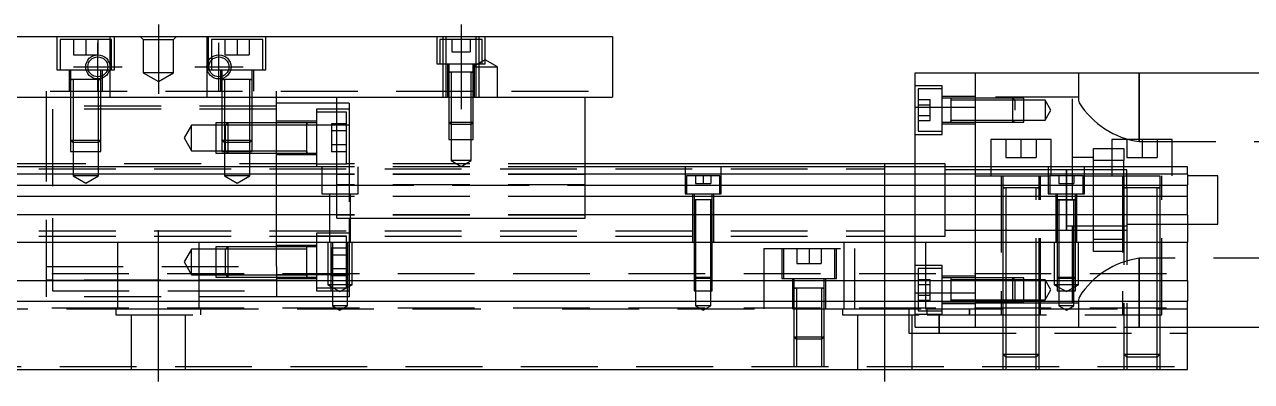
# Model space of a CAD drawing. Extents: x -10 to 547, y -266 to 77.
# Drawn here: x 147.9 to 350.6, y -219.6 to -160.6 of the extents above; entities that cross this region are included whole.
import ezdxf

# ---------------------------------------------------------------- set-up
doc = ezdxf.new("R2010")
doc.units = 0
doc.linetypes.add('CENTER', pattern=[50.8, 31.75, -6.35, 6.35, -6.35])
doc.linetypes.add('DASHED', pattern=[19.05, 12.7, -6.35])
doc.layers.get('0').update_dxf_attribs({"linetype": 'CONTINUOUS'})
doc.layers.add('CENTER', color=1, linetype='CENTER')

msp = doc.modelspace()

# ---------------------------------------------------------------- linework, layer by layer
at = {"color": 7, "linetype": 'CONTINUOUS'}
for p, q in [((95, -162.58), (245, -162.58)), ((245, -162.58), (245, -172.58)), ((295, -174.25029), (295, -168.58)), ((295, -168.58), (305, -168.58)), ((305, -168.58), (377, -168.58)), ((305, -184.08), (305, -168.58)), ((95, -172.58), (245, -172.58)), ((151.5, -183.58), (151.5, -172.58)), ((189.5, -184.08), (189.5, -172.58)), ((199.5, -173.58), (189.5, -173.58)), ((199.5, -192.58), (199.5, -172.58)), ((240.5, -192.58), (240.5, -172.58)), ((295, -184.08), (295, -174.25029)), ((295, -174.25029), (305, -174.25029)), ((317.5, -179.58), (307.5, -179.58)), ((307.5, -179.58), (307.5, -184.08)), ((317.5, -184.08), (317.5, -179.58)), ((337.5, -179.58), (327.5, -179.58)), ((327.5, -179.58), (327.5, -184.08)), ((337.5, -184.08), (337.5, -179.58)), ((151.5, -183.58), (140.5, -183.58)), ((199.5, -184.08), (140.5, -184.08)), ((290, -183.58), (240.5, -183.58)), ((340, -184.08), (240.5, -184.08)), ((290, -183.58), (289.995, -183.58)), ((290, -184.08), (290, -183.579994)), ((290.005, -183.58), (290, -183.58)), ((295, -183.58), (290, -183.58)), ((290, -189.379946), (290, -184.08)), ((340, -185.332272), (340, -184.08)), ((199.5, -185.332272), (140.5, -185.332272)), ((340, -185.332272), (240.5, -185.332272)), ((320, -189.58), (320, -184.579994)), ((320, -194.580006), (320, -184.579994)), ((320, -185.33), (320, -185.58)), ((321, -185.33), (320, -185.33)), ((324.5, -185.33), (321, -185.33)), ((327.5, -185.33), (324.5, -185.33)), ((329.5, -185.33), (327.5, -185.33)), ((330, -185.33), (329.5, -185.33)), ((340, -185.332272), (340, -187.10668)), ((140.5, -187.10668), (199.5, -187.10668)), ((240.5, -187.10668), (340, -187.10668)), ((320, -186.88), (320, -188.58)), ((340, -189.003076), (340, -187.10668)), ((199.5, -189.003076), (140.5, -189.003076)), ((340, -189.003076), (240.5, -189.003076)), ((290, -195.580006), (290, -189.379946)), ((340, -192.057372), (340, -189.003076)), ((199.5, -192.057372), (140.5, -192.057372)), ((340, -192.057372), (240.5, -192.057372)), ((340, -192.057372), (340, -196.58)), ((199.5, -192.58), (240.5, -192.58)), ((321.5, -193.83), (324.5, -193.83)), ((324.5, -193.83), (329.5, -193.83)), ((0, -196.58), (340, -196.58)), ((340, -202.88), (340, -196.58)), ((0, -202.88), (340, -202.88)), ((340, -202.88), (340, -206.28)), ((0, -206.28), (340, -206.28)), ((340, -217.58), (340, -206.28)), ((340, -210.58), (377, -210.58)), ((0, -217.58), (340, -217.58))]:
    msp.add_line(p, q, dxfattribs=at)
at = {"color": 3, "linetype": 'DASHED'}
for p, q in [((153.25, -162.58), (153.25, -168.08)), ((162.25, -163.08), (153.75, -163.08)), ((153.75, -163.08), (153.75, -168.08)), ((156, -163.08), (156, -165.58)), ((158, -163.08), (158, -165.58)), ((160, -163.08), (160, -165.58)), ((162, -162.58), (162, -172.58)), ((162.25, -168.08), (162.25, -163.08)), ((162.75, -168.08), (162.75, -162.58)), ((167.5, -163.08), (167, -162.58)), ((167.5, -163.08), (167.5, -168.58)), ((167.5, -163.08), (172.5, -163.08)), ((172.5, -163.08), (173, -162.58)), ((172.5, -168.58), (172.5, -163.08)), ((178, -162.58), (178, -172.58)), ((178.25, -162.58), (178.25, -168.08)), ((187.25, -163.08), (178.75, -163.08)), ((178.75, -163.08), (178.75, -166.01875)), ((181, -163.08), (181, -165.58)), ((183, -163.08), (183, -165.58)), ((185, -163.08), (185, -165.58)), ((187.25, -168.08), (187.25, -163.08)), ((187.75, -168.08), (187.75, -162.58)), ((216, -162.58), (216, -167.08)), ((223.5, -163.08), (216.5, -163.08)), ((216.5, -163.08), (216.5, -167.08)), ((217.000006, -162.58), (217.000006, -163.08)), ((217.000006, -163.08), (217.000006, -167.08)), ((217.5, -162.58), (217.5, -172.58)), ((218.5, -163.08), (218.5, -165.08)), ((220, -163.08), (220, -165.08)), ((221.5, -163.08), (221.5, -165.08)), ((222.5, -172.58), (222.5, -162.58)), ((222.999994, -163.08), (222.999994, -162.58)), ((222.999994, -167.08), (222.999994, -163.08)), ((223.5, -167.08), (223.5, -163.08)), ((224, -167.08), (224, -162.58)), ((156, -165.58), (158, -165.58)), ((158, -165.58), (160, -165.58)), ((178.75, -166.01875), (178.75, -166.502968)), ((181, -165.58), (183, -165.58)), ((183, -165.58), (185, -165.58)), ((218.5, -165.08), (220, -165.08)), ((220, -165.08), (221.5, -165.08)), ((153.25, -168.08), (162.75, -168.08)), ((155.25, -168.08), (155.25, -171.58)), ((155.5, -168.08), (155.5, -169.68)), ((160.5, -169.152418), (160.5, -168.08)), ((160.75, -171.58), (160.75, -168.08)), ((178.25, -168.08), (187.75, -168.08)), ((178.75, -166.502968), (178.75, -168.08)), ((180.25, -168.08), (180.25, -171.58)), ((180.5, -168.08), (180.5, -169.152418)), ((185.5, -169.68), (185.5, -168.08)), ((185.75, -171.58), (185.75, -168.08)), ((216, -167.08), (224, -167.08)), ((217.000006, -167.08), (217.000006, -172.58)), ((217.75, -167.08), (217.75, -172.58)), ((218, -167.08), (218, -168.48)), ((224, -166.4253), (222, -167.58)), ((222, -168.48), (222, -167.08)), ((222, -167.58), (226, -167.58)), ((222.25, -172.58), (222.25, -167.08)), ((222.999994, -172.58), (222.999994, -167.08)), ((226, -167.58), (224, -166.4253)), ((226, -172.58), (226, -167.58)), ((160.500006, -169.68), (155.499994, -169.68)), ((160.500006, -169.68), (155.499994, -169.68)), ((160.500006, -169.68), (155.499994, -169.68)), ((155.5, -169.675), (155.5, -169.68)), ((155.5, -169.68), (155.757448, -169.68)), ((155.757468, -169.68), (155.5, -169.68)), ((155.5, -169.68), (155.5, -169.685)), ((155.5, -169.68), (155.5, -171.58)), ((160.013852, -169.68), (155.757468, -169.68)), ((155.9, -169.68), (155.9, -171.58)), ((160.242552, -169.68), (160.013852, -169.68)), ((160.1, -171.58), (160.1, -169.68)), ((160.5, -169.68), (160.242552, -169.68)), ((160.242602, -169.68), (160.5, -169.68)), ((160.5, -169.516492), (160.5, -169.152418)), ((160.5, -169.68), (160.5, -169.516492)), ((160.5, -169.68), (160.5, -169.675)), ((160.5, -169.685), (160.5, -169.68)), ((160.5, -171.58), (160.5, -169.68)), ((167.5, -168.58), (170, -170.023376)), ((172.5, -168.58), (167.5, -168.58)), ((170, -170.023376), (172.5, -168.58)), ((185.500006, -169.68), (180.499994, -169.68)), ((185.500006, -169.68), (180.499994, -169.68)), ((180.5, -169.152418), (180.5, -169.516492)), ((180.5, -169.516492), (180.5, -169.68)), ((180.5, -169.675), (180.5, -169.68)), ((180.5, -169.68), (180.757448, -169.68)), ((180.757468, -169.68), (180.5, -169.68)), ((180.5, -169.68), (180.5, -169.685)), ((180.5, -169.68), (180.5, -171.58)), ((185.242552, -169.68), (180.757468, -169.68)), ((180.9, -169.68), (180.9, -171.58)), ((185.1, -171.58), (185.1, -169.68)), ((185.5, -169.68), (185.242552, -169.68)), ((185.242602, -169.68), (185.5, -169.68)), ((185.5, -169.68), (185.5, -169.675)), ((185.5, -169.685), (185.5, -169.68)), ((185.5, -171.58), (185.5, -169.68)), ((222.000006, -168.48), (217.999994, -168.48)), ((222.000006, -168.48), (217.999994, -168.48)), ((222.000006, -168.48), (217.999994, -168.48)), ((218, -168.475), (218, -168.48)), ((218, -168.48), (218.216462, -168.48)), ((218.216708, -168.48), (218, -168.48)), ((218, -168.48), (218, -168.485)), ((218, -168.48), (218, -172.58)), ((221.783332, -168.48), (218.216708, -168.48)), ((218.35, -168.48), (218.35, -172.58)), ((221.65, -172.58), (221.65, -168.48)), ((222, -168.48), (221.783332, -168.48)), ((221.783538, -168.48), (222, -168.48)), ((222, -168.48), (222, -168.475)), ((222, -168.485), (222, -168.48)), ((222, -172.58), (222, -168.48)), ((322, -168.58), (322, -173.057288)), ((332, -179.93635), (332, -168.58)), ((332, -168.58), (332, -179.93635)), ((95, -171.58), (245, -171.58)), ((151.5, -172.58), (151.5, -171.58)), ((155.5, -171.58), (155.5, -172.58)), ((155.500006, -171.58), (155.500006, -172.58)), ((155.9, -171.58), (155.9, -172.58)), ((160.1, -172.58), (160.1, -171.58)), ((160.499994, -172.58), (160.499994, -171.58)), ((160.5, -172.58), (160.5, -171.58)), ((180.5, -171.58), (180.5, -172.58)), ((180.500006, -171.58), (180.500006, -172.58)), ((180.9, -171.58), (180.9, -172.58)), ((185.1, -172.58), (185.1, -171.58)), ((185.499994, -172.58), (185.499994, -171.58)), ((185.5, -172.58), (185.5, -171.58)), ((189.5, -172.58), (189.5, -171.58)), ((299.5, -170.730758), (295, -170.730758)), ((295.5, -171.230758), (295.5, -174.730758)), ((299.5, -171.230758), (295.5, -171.230758)), ((299.5, -178.730758), (299.5, -170.730758)), ((189.5, -174.08), (151.5, -174.08)), ((155.5, -172.58), (155.5, -179.68)), ((155.500006, -172.58), (155.500002, -179.68)), ((155.9, -172.58), (155.9, -180.08)), ((160.1, -180.08), (160.1, -172.58)), ((160.499998, -179.68), (160.499994, -172.58)), ((160.5, -179.68), (160.5, -172.58)), ((180.5, -172.58), (180.5, -179.68)), ((180.500006, -172.58), (180.500002, -179.68)), ((180.9, -172.58), (180.9, -180.08)), ((185.1, -180.08), (185.1, -172.58)), ((185.499998, -179.68), (185.499994, -172.58)), ((185.5, -179.68), (185.5, -172.58)), ((201.5, -173.58), (199.5, -173.58)), ((201.5, -173.58), (201.5, -177.210684)), ((218, -172.58), (218, -176.73)), ((218.000006, -172.58), (218.000002, -176.73)), ((218.35, -172.58), (218.35, -177.08)), ((221.65, -177.08), (221.65, -172.58)), ((221.999998, -176.73), (221.999994, -172.58)), ((222, -176.73), (222, -172.58)), ((295.5, -172.998706), (297.5, -172.998706)), ((295.5, -173.864732), (297.5, -173.864732)), ((297.5, -173.864732), (297.5, -172.998706)), ((297.5, -175.596782), (297.5, -173.864732)), ((305, -172.480758), (299.5, -172.480758)), ((300.9, -172.730758), (299.5, -172.730758)), ((300.9, -172.730758), (300.895, -172.730758)), ((300.9, -172.730752), (300.9, -176.730762)), ((300.9, -172.730752), (300.9, -173.080758)), ((300.9, -172.730758), (300.9, -172.947426)), ((305, -172.730758), (300.9, -172.730758)), ((300.905, -172.730758), (300.9, -172.730758)), ((300.9, -172.947426), (300.9, -174.730758)), ((300.9, -173.080758), (300.9, -174.597714)), ((305, -173.080758), (300.9, -173.080758)), ((321, -172.58), (305, -172.58)), ((311.15, -172.730758), (305, -172.730758)), ((311.15, -172.73076), (305, -172.730762)), ((311.5, -173.080758), (305, -173.080758)), ((311.15, -174.730758), (311.15, -172.730758)), ((311.5, -173.080758), (311.15, -172.730758)), ((313, -172.730762), (311.15, -172.73076)), ((311.5, -173.080758), (311.5, -174.730758)), ((313, -173.080758), (311.5, -173.080758)), ((313, -176.730752), (313, -172.730762)), ((316.5, -173.080758), (313, -173.080758)), ((316.5, -173.080758), (316.5, -174.730758)), ((317.452628, -174.730758), (316.5, -173.080758)), ((321, -185.58), (321, -172.58)), ((322, -172.58), (321, -172.58)), ((322, -173.057288), (322.033206, -173.27572)), ((322.033206, -173.27572), (322.130496, -173.532408)), ((152.5, -174.58), (152.5, -192.58)), ((189.5, -174.58), (152.5, -174.58)), ((196.1, -174.58), (196.1, -184.08)), ((201.5, -174.58), (196.1, -174.58)), ((201.1, -175.08), (196.1, -175.08)), ((201.1, -183.58), (201.1, -175.08)), ((295.5, -174.730758), (295.5, -178.230758)), ((295.5, -175.596782), (297.5, -175.596782)), ((297.5, -176.462808), (297.5, -175.596782)), ((300.9, -174.597714), (300.9, -174.863802)), ((300.9, -174.730758), (300.9, -176.730762)), ((300.9, -174.730758), (300.9, -176.51405)), ((300.9, -174.863802), (300.9, -176.380758)), ((311.15, -176.730758), (311.15, -174.730758)), ((316.5, -174.730758), (316.5, -176.380758)), ((316.5, -176.380758), (317.452628, -174.730758)), ((175.5, -177.23), (174.287564, -179.33)), ((175.5, -181.43), (175.5, -177.23)), ((179.5, -177.23), (175.5, -177.23)), ((179.5, -176.830006), (179.5, -181.829994)), ((181.5, -176.830006), (179.5, -176.830006)), ((181.1, -177.23), (179.5, -177.23)), ((181.5, -176.83), (181.1, -177.23)), ((181.1, -181.43), (181.1, -177.23)), ((189.5, -177.23), (181.1, -177.23)), ((189.5, -177.23), (181.1, -177.23)), ((181.5, -176.83), (181.5, -181.83)), ((189.5, -176.83), (181.5, -176.83)), ((189.5, -176.830006), (181.5, -176.830006)), ((196.1, -176.58), (189.5, -176.58)), ((194.505, -176.83), (189.5, -176.83)), ((201.5, -177.210684), (189.5, -177.210684)), ((194.5, -177.23), (189.5, -177.23)), ((196.1, -176.83), (194.495, -176.83)), ((194.5, -179.179968), (194.5, -176.829994)), ((194.5, -176.83), (194.5, -177.087448)), ((194.5, -177.087468), (194.5, -176.83)), ((194.5, -179.179954), (194.5, -177.087468)), ((198.6, -177.020598), (198.6, -178.1753)), ((201.1, -177.020598), (198.6, -177.020598)), ((201.1, -178.1753), (198.6, -178.1753)), ((198.6, -178.1753), (198.6, -180.4847)), ((201.5, -177.210684), (201.5, -192.58)), ((218, -176.73), (222, -176.73)), ((218, -176.73), (218.35, -177.08)), ((218.000002, -176.73), (218.000006, -179.58)), ((221.65, -177.08), (218.35, -177.08)), ((218.35, -177.08), (218.35, -179.58)), ((221.65, -177.08), (222, -176.73)), ((221.65, -179.58), (221.65, -177.08)), ((221.999994, -179.58), (221.999998, -176.73)), ((295.5, -176.462808), (297.5, -176.462808)), ((295.5, -178.230758), (299.5, -178.230758)), ((299.5, -176.730758), (300.905, -176.730758)), ((299.5, -176.980758), (305, -176.980758)), ((300.895, -176.730758), (305, -176.730758)), ((300.9, -176.380758), (300.9, -176.730762)), ((300.9, -176.380758), (305, -176.380758)), ((300.9, -176.51405), (300.9, -176.730758)), ((300.9, -176.51405), (300.9, -176.730758)), ((300.9, -176.730758), (300.9, -176.51409)), ((305, -176.380758), (311.5, -176.380758)), ((305, -176.730752), (311.15, -176.730756)), ((305, -176.730758), (311.15, -176.730758)), ((311.15, -176.730758), (311.5, -176.380758)), ((311.15, -176.730756), (313, -176.730752)), ((311.5, -176.380758), (313, -176.380758)), ((313, -176.380758), (316.5, -176.380758)), ((155.5, -179.68), (160.5, -179.68)), ((155.5, -179.68), (155.9, -180.08)), ((155.500002, -179.68), (155.500006, -181.58)), ((160.1, -180.08), (155.9, -180.08)), ((155.9, -180.08), (155.9, -181.58)), ((160.1, -180.08), (160.5, -179.68)), ((160.1, -181.58), (160.1, -180.08)), ((160.499994, -181.58), (160.499998, -179.68)), ((174.287564, -179.33), (175.5, -181.43)), ((180.5, -179.68), (185.5, -179.68)), ((180.5, -179.68), (180.9, -180.08)), ((180.500002, -179.68), (180.500006, -181.58)), ((185.1, -180.08), (180.9, -180.08)), ((180.9, -180.08), (180.9, -181.58)), ((185.1, -180.08), (185.5, -179.68)), ((185.1, -181.58), (185.1, -180.08)), ((185.499994, -181.58), (185.499998, -179.68)), ((194.5, -179.53002), (194.5, -179.179954)), ((194.5, -179.480032), (194.5, -179.179968)), ((194.5, -181.829148), (194.5, -179.480032)), ((194.5, -181.572552), (194.5, -179.53002)), ((218.000006, -179.58), (221.999994, -179.58)), ((218.35, -179.58), (218.35, -183.08)), ((221.65, -183.08), (221.65, -179.58)), ((295, -178.730758), (299.5, -178.730758)), ((310, -179.58), (310, -182.58)), ((312.5, -179.58), (312.5, -182.58)), ((315, -179.58), (315, -182.58)), ((330, -179.58), (330, -182.58)), ((332, -179.93635), (357, -179.93635)), ((332.5, -179.58), (332.5, -182.58)), ((335, -179.58), (335, -182.58)), ((155.500006, -181.58), (160.499994, -181.58)), ((155.9, -181.58), (155.9, -185.58)), ((160.1, -185.58), (160.1, -181.58)), ((175.5, -181.43), (179.5, -181.43)), ((179.5, -181.43), (181.1, -181.43)), ((179.5, -181.829994), (181.5, -181.829994)), ((180.500006, -181.58), (185.499994, -181.58)), ((180.9, -181.58), (180.9, -185.58)), ((181.1, -181.43), (189.5, -181.43)), ((181.1, -181.43), (181.5, -181.83)), ((181.1, -181.43), (189.5, -181.43)), ((181.5, -181.829994), (189.5, -181.829994)), ((181.5, -181.83), (189.5, -181.83)), ((185.1, -185.58), (185.1, -181.58)), ((189.5, -181.43), (194.5, -181.43)), ((189.5, -181.83), (194.505, -181.83)), ((189.5, -182.08), (196.1, -182.08)), ((194.495, -181.83), (196.1, -181.83)), ((194.5, -181.83), (194.5, -181.572552)), ((194.5, -181.572602), (194.5, -181.83)), ((194.5, -181.830006), (194.5, -181.829148)), ((201.1, -180.4847), (198.6, -180.4847)), ((198.6, -180.4847), (198.6, -181.639402)), ((201.1, -181.639402), (198.6, -181.639402)), ((324.5, -181.08), (329.5, -181.08)), ((324.5, -183.08), (324.5, -181.08)), ((329.5, -181.08), (329.5, -183.08)), ((151.5, -205.58), (151.5, -183.58)), ((196.1, -183.58), (151.5, -183.58)), ((189.5, -196.58), (189.5, -184.08)), ((196.1, -183.58), (201.1, -183.58)), ((197, -184.08), (197, -188.58)), ((240.5, -184.08), (199.5, -184.08)), ((201.5, -183.58), (201.1, -183.58)), ((240.5, -183.58), (201.5, -183.58)), ((203, -188.58), (203, -184.08)), ((221.65, -183.08), (218.35, -183.08)), ((218.35, -183.08), (220, -184.032628)), ((220, -184.032628), (221.65, -183.08)), ((257, -184.08), (257, -188.58)), ((263, -188.58), (263, -184.08)), ((290, -184.078756), (290, -183.58)), ((290, -189.379962), (290, -184.078756)), ((300, -183.58), (295, -183.58)), ((295, -196.58), (295, -184.08)), ((300, -184.08), (300, -183.58)), ((300, -189.58), (300, -184.08)), ((305, -185.58), (305, -184.08)), ((307.5, -184.08), (307.5, -185.58)), ((310, -182.58), (312.5, -182.58)), ((312.5, -182.58), (315, -182.58)), ((317, -184.08), (317, -188.58)), ((317.5, -185.58), (317.5, -184.08)), ((324.5, -182.58), (321, -182.58)), ((323, -188.58), (323, -184.08)), ((329.5, -183.08), (324.5, -183.08)), ((324.5, -185.58), (324.5, -183.08)), ((327.5, -184.08), (327.5, -185.58)), ((329.5, -185.58), (329.5, -183.08)), ((330, -182.58), (332.5, -182.58)), ((332.5, -182.58), (335, -182.58)), ((337.5, -185.58), (337.5, -184.08)), ((55, -184.455), (290, -184.455)), ((160.1, -185.58), (155.9, -185.58)), ((155.9, -185.58), (158, -186.792436)), ((158, -186.792436), (160.1, -185.58)), ((185.1, -185.58), (180.9, -185.58)), ((180.9, -185.58), (183, -186.792436)), ((183, -186.792436), (185.1, -185.58)), ((240.5, -185.332272), (199.5, -185.332272)), ((240.5, -185.377056), (199.5, -185.377056)), ((262.75, -185.58), (257.25, -185.58)), ((257.25, -185.58), (257.25, -188.58)), ((258.75, -185.58), (258.75, -186.88)), ((260, -185.58), (260, -186.88)), ((261.25, -185.58), (261.25, -186.88)), ((262.75, -188.58), (262.75, -185.58)), ((305, -184.58), (300, -184.58)), ((307.5, -184.58), (305, -184.58)), ((305, -185.58), (317.25, -185.58)), ((305, -196.58), (305, -185.58)), ((317.5, -184.58), (307.5, -184.58)), ((309.25, -185.58), (309.25, -208.58)), ((309.5, -185.58), (309.5, -187.58)), ((315.5, -187.58), (315.5, -185.58)), ((315.75, -208.58), (315.75, -185.58)), ((322.75, -185.58), (317.25, -185.58)), ((317.25, -185.58), (317.25, -188.58)), ((320.005, -184.58), (317.5, -184.58)), ((318.75, -185.58), (318.75, -186.88)), ((321, -184.58), (319.995, -184.58)), ((320, -184.58), (320, -185.144922)), ((320, -185.14491), (320, -184.58)), ((320, -185.144922), (320, -185.4797)), ((320, -185.58), (320, -186.88)), ((324.5, -184.58), (321, -184.58)), ((321, -188.58), (321, -185.58)), ((321.25, -185.58), (321.25, -186.88)), ((322.75, -185.58), (340, -185.58)), ((322.75, -188.58), (322.75, -185.58)), ((327.5, -184.58), (324.5, -184.58)), ((324.5, -196.08), (324.5, -185.58)), ((329.5, -184.58), (327.5, -184.58)), ((329.25, -185.58), (329.25, -208.58)), ((330, -184.58), (329.5, -184.58)), ((329.5, -185.58), (329.5, -187.58)), ((330, -185.58), (330, -184.58)), ((330, -187.58), (330, -185.58)), ((335.5, -187.58), (335.5, -185.58)), ((335.75, -208.58), (335.75, -185.58)), ((345, -185.58), (340, -185.58)), ((345, -193.58), (345, -185.58)), ((240.5, -187.08), (199.5, -187.08)), ((199.5, -187.10668), (240.5, -187.10668)), ((258.75, -186.88), (260, -186.88)), ((260, -186.88), (261.25, -186.88)), ((315.500006, -187.58), (309.499994, -187.58)), ((315.500006, -187.58), (309.499994, -187.58)), ((309.5, -187.575), (309.5, -187.58)), ((309.5, -187.58), (309.84965, -187.58)), ((309.849602, -187.58), (309.5, -187.58)), ((309.5, -187.58), (309.5, -196.58)), ((309.5, -187.58), (309.5, -187.585)), ((315.15035, -187.58), (309.849602, -187.58)), ((310, -187.58), (310, -196.58)), ((315, -208.58), (315, -187.58)), ((315.150204, -187.58), (315.5, -187.58)), ((315.5, -187.58), (315.15035, -187.58)), ((315.5, -187.58), (315.5, -187.575)), ((315.5, -208.58), (315.5, -187.58)), ((315.5, -187.585), (315.5, -187.58)), ((318.75, -186.88), (320, -186.88)), ((320, -186.88), (321.25, -186.88)), ((320, -186.97963), (320, -188.579882)), ((335.500006, -187.58), (329.499994, -187.58)), ((335.500006, -187.58), (329.499994, -187.58)), ((329.5, -187.575), (329.5, -187.58)), ((329.5, -187.58), (329.84965, -187.58)), ((329.849602, -187.58), (329.5, -187.58)), ((329.5, -187.58), (329.5, -187.585)), ((329.5, -187.58), (329.5, -208.58)), ((335.15035, -187.58), (329.849602, -187.58)), ((330, -187.58), (330, -208.58)), ((335, -196.58), (335, -187.58)), ((335.150204, -187.58), (335.5, -187.58)), ((335.5, -187.58), (335.15035, -187.58)), ((335.5, -187.58), (335.5, -187.575)), ((335.5, -187.585), (335.5, -187.58)), ((335.5, -196.58), (335.5, -187.58)), ((197, -188.58), (203, -188.58)), ((198.25, -188.58), (198.25, -196.58)), ((240.5, -189.003076), (199.5, -189.003076)), ((201.75, -196.58), (201.75, -188.58)), ((257, -188.58), (263, -188.58)), ((258.25, -188.58), (258.25, -196.58)), ((259.998804, -189.58), (258.499994, -189.58)), ((258.5, -188.58), (258.5, -189.58)), ((258.5, -189.575), (258.5, -189.58)), ((258.624678, -189.58), (258.5, -189.58)), ((258.5, -189.58), (258.5, -189.585)), ((258.5, -189.58), (258.5, -196.58)), ((259.998804, -189.58), (258.624678, -189.58)), ((258.75, -189.58), (258.75, -196.58)), ((261.500006, -189.58), (259.998804, -189.58)), ((261.37533, -189.58), (259.998804, -189.58)), ((261.25, -196.58), (261.25, -189.58)), ((261.5, -189.58), (261.37533, -189.58)), ((261.5, -189.58), (261.5, -188.58)), ((261.5, -189.58), (261.5, -189.575)), ((261.5, -189.585), (261.5, -189.58)), ((261.5, -196.58), (261.5, -189.58)), ((261.75, -196.58), (261.75, -188.58)), ((290, -189.780026), (290, -189.379962)), ((290, -195.579164), (290, -189.780026)), ((300, -195.58), (300, -189.58)), ((317, -188.58), (323, -188.58)), ((318.25, -188.58), (318.25, -196.58)), ((321.500006, -189.58), (318.499994, -189.58)), ((320, -189.58), (318.499994, -189.58)), ((318.5, -188.58), (318.5, -189.58)), ((318.5, -189.575), (318.5, -189.58)), ((318.5, -189.58), (318.62467, -189.58)), ((318.624678, -189.58), (318.5, -189.58)), ((318.5, -189.58), (318.5, -189.585)), ((318.5, -189.58), (318.5, -196.58)), ((318.62467, -189.58), (321.375392, -189.58)), ((319.998804, -189.58), (318.624678, -189.58)), ((318.75, -189.58), (318.75, -196.58)), ((321.37533, -189.58), (319.998804, -189.58)), ((320, -188.579882), (320, -189.379974)), ((320, -188.58), (320, -189.58)), ((320, -189.379974), (320, -189.58)), ((321.500006, -189.58), (320, -189.58)), ((320, -189.58), (320, -193.83)), ((320, -189.58), (320, -194.015962)), ((321, -189.58), (321, -188.58)), ((321, -206.58), (321, -189.58)), ((321.25, -196.58), (321.25, -189.58)), ((321.5, -189.58), (321.37533, -189.58)), ((321.375392, -189.58), (321.5, -189.58)), ((321.5, -189.58), (321.5, -188.58)), ((321.5, -189.58), (321.5, -189.575)), ((321.5, -189.585), (321.5, -189.58)), ((321.5, -196.58), (321.5, -189.58)), ((321.75, -196.58), (321.75, -188.58)), ((240.5, -192.057372), (199.5, -192.057372)), ((240.5, -192.08), (199.5, -192.08)), ((152.5, -192.58), (152.5, -196.58)), ((201.5, -192.58), (201.5, -205.08)), ((320, -194.580006), (320, -193.83)), ((320, -193.83), (321, -193.83)), ((320, -194.58), (320, -194.015962)), ((320, -194.015962), (320, -194.58)), ((321, -193.83), (321.25, -193.83)), ((321.25, -193.83), (321.5, -193.83)), ((329.5, -193.83), (330, -193.83)), ((330, -193.58), (335, -193.58)), ((335, -193.58), (335.5, -193.58)), ((335.5, -193.58), (340, -193.58)), ((340, -193.58), (345, -193.58)), ((55, -194.705), (290, -194.705)), ((55, -195.58), (290, -195.58)), ((152.5, -196.58), (152.5, -202.88)), ((163.291796, -207.58), (163.291796, -196.58)), ((176.708204, -196.58), (176.708204, -207.58)), ((189.5, -200.58), (189.5, -196.58)), ((196.1, -195.08), (196.1, -204.58)), ((201.5, -195.08), (196.1, -195.08)), ((201.1, -195.58), (196.1, -195.58)), ((198, -196.58), (198, -203.58)), ((198.500006, -196.58), (198.500006, -202.88)), ((198.75, -196.58), (198.75, -204.58)), ((201.1, -196.58), (201.1, -195.58)), ((201.1, -202.88), (201.1, -196.58)), ((201.25, -204.58), (201.25, -196.58)), ((201.499994, -202.88), (201.499994, -196.58)), ((202, -203.58), (202, -196.58)), ((258.5, -196.58), (258.5, -202.33)), ((258.500006, -196.58), (258.500002, -202.33)), ((258.75, -196.58), (258.75, -202.58)), ((261.25, -202.58), (261.25, -196.58)), ((261.499998, -202.33), (261.499994, -196.58)), ((261.5, -202.33), (261.5, -196.58)), ((283.291796, -207.58), (283.291796, -196.58)), ((289.995, -195.58), (290, -195.58)), ((290, -195.58), (290, -195.579164)), ((290, -195.58), (290.005, -195.58)), ((290, -195.58), (295, -195.58)), ((295, -195.58), (300, -195.58)), ((295, -202.88), (295, -196.58)), ((296.708204, -196.58), (296.708204, -207.58)), ((300, -194.58), (305, -194.58)), ((305, -194.58), (309.5, -194.58)), ((305, -202.88), (305, -196.58)), ((309.5, -194.58), (310, -194.58)), ((309.5, -196.58), (309.5, -202.88)), ((310, -194.58), (315, -194.58)), ((310, -196.58), (310, -202.88)), ((315, -194.58), (315.5, -194.58)), ((315.5, -194.58), (318.5, -194.58)), ((318, -196.58), (318, -203.58)), ((318.5, -194.58), (318.75, -194.58)), ((318.5, -196.58), (318.5, -202.33)), ((318.500006, -196.58), (318.500006, -202.330006)), ((318.75, -194.58), (320, -194.58)), ((318.75, -196.58), (318.75, -202.58)), ((319.995, -194.58), (320, -194.58)), ((320, -194.58), (320.005, -194.58)), ((320, -194.58), (321, -194.58)), ((321, -194.58), (321.25, -194.58)), ((321.25, -194.58), (321.5, -194.58)), ((321.25, -202.58), (321.25, -196.58)), ((321.499994, -202.330006), (321.499994, -196.58)), ((321.5, -194.58), (324.5, -194.58)), ((321.5, -202.33), (321.5, -196.58)), ((322, -203.58), (322, -196.58)), ((324.5, -194.58), (329.5, -194.58)), ((324.5, -196.08), (329.5, -196.08)), ((324.5, -198.08), (324.5, -196.08)), ((329.5, -194.58), (330, -194.58)), ((335, -202.88), (335, -196.58)), ((335.5, -202.88), (335.5, -196.58)), ((175.5, -197.73), (174.287564, -199.83)), ((175.5, -201.93), (175.5, -197.73)), ((179.5, -197.73), (175.5, -197.73)), ((181.5, -197.330002), (179.5, -197.330006)), ((179.5, -197.330006), (179.5, -202.329994)), ((181.1, -197.73), (179.5, -197.73)), ((181.5, -197.33), (181.1, -197.73)), ((181.1, -201.93), (181.1, -197.73)), ((189.5, -197.73), (181.1, -197.73)), ((181.5, -197.33), (181.5, -202.33)), ((189.5, -197.33), (181.5, -197.33)), ((189.5, -197.330006), (181.5, -197.330002)), ((196.1, -197.08), (189.5, -197.08)), ((194.5, -197.33), (189.5, -197.33)), ((194.5, -197.73), (189.5, -197.73)), ((194.5, -197.33), (194.495, -197.33)), ((194.5, -199.679968), (194.5, -197.329994)), ((194.5, -199.83), (194.5, -197.329994)), ((194.5, -202.330006), (194.5, -197.329994)), ((194.5, -197.587468), (194.5, -197.33)), ((196.1, -197.33), (194.5, -197.33)), ((194.505, -197.33), (194.5, -197.33)), ((194.5, -199.629974), (194.5, -197.587468)), ((198.6, -197.520598), (198.6, -198.6753)), ((201.1, -197.520598), (198.6, -197.520598)), ((270, -197.58), (270, -202.88)), ((270, -197.58), (285, -197.58)), ((273, -197.58), (273, -202.58)), ((273.25, -197.58), (273.25, -202.58)), ((275.5, -197.58), (275.5, -200.08)), ((277.5, -197.58), (277.5, -200.08)), ((279.5, -197.58), (279.5, -200.08)), ((281.75, -202.58), (281.75, -197.58)), ((282, -202.58), (282, -197.58)), ((285, -197.58), (285, -202.88)), ((329.5, -198.08), (324.5, -198.08)), ((151.5, -200.58), (189.5, -200.58)), ((174.287564, -199.83), (175.5, -201.93)), ((189.5, -200.58), (189.5, -202.88)), ((194.5, -200.03002), (194.5, -199.629974)), ((194.5, -202.329148), (194.5, -199.679968)), ((194.5, -202.072552), (194.5, -200.03002)), ((201.1, -198.6753), (198.6, -198.6753)), ((198.6, -198.6753), (198.6, -200.9847)), ((275.5, -200.08), (277.5, -200.08)), ((277.5, -200.08), (279.5, -200.08)), ((299.5, -200.429242), (295, -200.429242)), ((299.5, -208.429242), (299.5, -200.429242)), ((357, -199.22365), (332, -199.22365)), ((332, -210.58), (332, -199.22365)), ((332, -199.22365), (332, -208.58)), ((0, -201.73), (340, -201.73)), ((175.5, -201.93), (179.5, -201.93)), ((179.5, -201.93), (181.1, -201.93)), ((179.5, -202.329994), (181.5, -202.329998)), ((181.1, -201.93), (189.5, -201.93)), ((181.1, -201.93), (181.5, -202.33)), ((181.5, -202.329998), (189.5, -202.329994)), ((181.5, -202.33), (189.5, -202.33)), ((189.5, -201.93), (194.5, -201.93)), ((198.500006, -201.949316), (189.5, -201.949316)), ((189.5, -202.33), (194.5, -202.33)), ((189.5, -202.58), (196.1, -202.58)), ((194.495, -202.33), (194.5, -202.33)), ((194.5, -202.33), (194.5, -202.072552)), ((194.5, -202.072602), (194.5, -202.33)), ((194.5, -202.330006), (194.5, -202.329148)), ((194.5, -202.33), (196.1, -202.33)), ((194.5, -202.33), (194.505, -202.33)), ((201.5, -201.949316), (198.500006, -201.949316)), ((201.1, -200.9847), (198.6, -200.9847)), ((198.6, -200.9847), (198.6, -202.139402)), ((201.1, -202.139402), (198.6, -202.139402)), ((258.5, -202.33), (261.5, -202.33)), ((258.5, -202.33), (258.75, -202.58)), ((258.500002, -202.33), (258.500006, -202.88)), ((261.25, -202.58), (258.75, -202.58)), ((258.75, -202.58), (258.75, -204.58)), ((261.25, -202.58), (261.5, -202.33)), ((261.25, -204.58), (261.25, -202.58)), ((261.499994, -202.88), (261.499998, -202.33)), ((273, -202.58), (282, -202.58)), ((274.75, -202.58), (274.75, -207.58)), ((275, -202.58), (275, -202.88)), ((280, -202.88), (280, -202.58)), ((280.25, -207.58), (280.25, -202.58)), ((295.5, -200.929242), (295.5, -202.88)), ((299.5, -200.929242), (295.5, -200.929242)), ((305, -202.179242), (299.5, -202.179242)), ((300.9, -202.429242), (299.5, -202.429242)), ((300.9, -202.429242), (300.895, -202.429242)), ((300.9, -202.429238), (300.9, -206.429248)), ((300.9, -202.429238), (300.9, -206.429248)), ((300.9, -202.429238), (300.9, -202.779242)), ((300.9, -202.429242), (300.9, -202.64591)), ((305, -202.429242), (300.9, -202.429242)), ((300.905, -202.429242), (300.9, -202.429242)), ((300.9, -202.64591), (300.9, -202.879676)), ((309.5, -202.429242), (305, -202.429242)), ((309.5, -202.429248), (305, -202.429248)), ((310, -202.429242), (309.5, -202.429242)), ((310, -202.429248), (309.5, -202.429248)), ((311.15, -202.429242), (310, -202.429242)), ((311.15, -202.429248), (310, -202.429248)), ((311.15, -204.429242), (311.15, -202.429242)), ((311.5, -202.779242), (311.15, -202.429242)), ((313, -202.429248), (311.15, -202.429248)), ((313, -206.429238), (313, -202.429248)), ((318.5, -202.33), (321.5, -202.33)), ((318.5, -202.33), (318.75, -202.58)), ((318.500006, -202.330006), (318.500006, -202.88)), ((321.25, -202.58), (318.75, -202.58)), ((318.75, -202.58), (318.75, -204.58)), ((321.25, -202.58), (321.5, -202.33)), ((321.25, -204.58), (321.25, -202.58)), ((321.499994, -202.88), (321.499994, -202.330006)), ((151.5, -202.855918), (189.5, -202.855918)), ((152.5, -202.855918), (151.5, -202.855918)), ((189.5, -202.855918), (152.5, -202.855918)), ((152.5, -202.88), (152.5, -204.58)), ((152.5, -204.58), (189.5, -204.58)), ((189.5, -202.88), (189.5, -205.58)), ((196.1, -204.08), (198.500006, -204.08)), ((196.1, -204.58), (198.500006, -204.58)), ((202, -203.58), (198, -203.58)), ((198, -203.58), (200, -204.7347)), ((198.500006, -202.88), (198.500006, -204.58)), ((198.500006, -204.08), (201.1, -204.08)), ((198.500006, -204.58), (201.499994, -204.58)), ((198.500006, -204.58), (201.499994, -204.58)), ((198.75, -204.58), (198.75, -207.08)), ((200, -204.7347), (202, -203.58)), ((201.1, -204.08), (201.1, -202.88)), ((201.25, -207.08), (201.25, -204.58)), ((201.499994, -204.58), (201.499994, -202.88)), ((201.5, -204.58), (201.5, -205.58)), ((258.500006, -202.88), (258.500006, -204.58)), ((258.500006, -204.58), (261.499994, -204.58)), ((258.75, -204.58), (258.75, -207.08)), ((261.25, -207.08), (261.25, -204.58)), ((261.499994, -204.58), (261.499994, -202.88)), ((270, -202.88), (270, -206.28)), ((280.000006, -204.18), (274.999994, -204.18)), ((280.000006, -204.18), (274.999994, -204.18)), ((280.000006, -204.18), (274.999994, -204.18)), ((275, -202.88), (275, -204.18)), ((275, -204.175), (275, -204.18)), ((275, -204.18), (275.257448, -204.18)), ((275.257468, -204.18), (275, -204.18)), ((275, -204.18), (275, -204.185)), ((275, -204.18), (275, -206.28)), ((279.742552, -204.18), (275.257468, -204.18)), ((275.4, -204.18), (275.4, -206.28)), ((279.6, -206.28), (279.6, -204.18)), ((280, -204.18), (279.742552, -204.18)), ((279.742602, -204.18), (280, -204.18)), ((280, -204.18), (280, -202.88)), ((280, -204.18), (280, -204.175)), ((280, -204.185), (280, -204.18)), ((280, -206.28), (280, -204.18)), ((285, -202.88), (285, -206.28)), ((295, -204.90971), (295, -202.88)), ((295.5, -202.697192), (297.5, -202.697192)), ((295.5, -202.88), (295.5, -204.429242)), ((295.5, -203.563218), (297.5, -203.563218)), ((295.5, -204.429242), (295.5, -206.28)), ((297.5, -203.563218), (297.5, -202.697192)), ((297.5, -205.295268), (297.5, -203.563218)), ((300.9, -202.779242), (300.9, -202.88)), ((305, -202.779242), (300.9, -202.779242)), ((300.9, -202.879676), (300.9, -204.429242)), ((300.9, -202.88), (300.9, -204.296198)), ((300.9, -204.296198), (300.9, -204.562286)), ((300.9, -204.429242), (300.9, -206.429248)), ((300.9, -204.429242), (300.9, -206.429248)), ((300.9, -204.429242), (300.9, -206.212534)), ((300.9, -204.562286), (300.9, -206.079242)), ((309.5, -202.779242), (305, -202.779242)), ((305, -206.28), (305, -202.88)), ((310, -202.779242), (309.5, -202.779242)), ((309.5, -202.88), (309.5, -206.28)), ((311.5, -202.779242), (310, -202.779242)), ((310, -202.88), (310, -206.28)), ((311.15, -206.429242), (311.15, -204.429242)), ((311.5, -202.779242), (311.5, -204.429242)), ((313, -202.779242), (311.5, -202.779242)), ((311.5, -204.429242), (311.5, -206.079242)), ((316.5, -202.779242), (313, -202.779242)), ((316.5, -202.779242), (316.5, -204.429242)), ((317.452628, -204.429242), (316.5, -202.779242)), ((316.5, -204.429242), (316.5, -206.079242)), ((316.5, -206.079242), (317.452628, -204.429242)), ((322, -203.58), (318, -203.58)), ((318, -203.58), (320, -204.7347)), ((318.500006, -202.88), (318.500006, -204.58)), ((318.500006, -204.58), (321.499994, -204.58)), ((318.75, -204.58), (318.75, -207.08)), ((320, -204.7347), (322, -203.58)), ((321.25, -207.08), (321.25, -204.58)), ((321.499994, -204.58), (321.499994, -202.88)), ((335, -206.28), (335, -202.88)), ((335.5, -206.28), (335.5, -202.88)), ((189.5, -205.58), (151.5, -205.58)), ((201.5, -205.58), (189.5, -205.58)), ((270, -206.28), (270, -207.58)), ((275, -206.28), (275, -207.58)), ((275.4, -206.28), (275.4, -207.58)), ((279.6, -207.58), (279.6, -206.28)), ((280, -207.58), (280, -206.28)), ((285, -206.28), (285, -207.58)), ((295, -204.90971), (305, -204.90971)), ((295, -206.28), (295, -204.90971)), ((295, -207.58), (295, -206.28)), ((295.5, -205.295268), (297.5, -205.295268)), ((295.5, -206.161294), (297.5, -206.161294)), ((295.5, -206.28), (295.5, -207.58)), ((297.5, -206.161294), (297.5, -205.295268)), ((299.5, -206.429242), (300.905, -206.429242)), ((299.5, -206.679242), (305, -206.679242)), ((300.895, -206.429242), (305, -206.429242)), ((300.9, -206.079242), (305, -206.079242)), ((300.9, -206.212534), (300.9, -206.280154)), ((300.9, -206.212534), (300.9, -206.280154)), ((300.9, -206.429242), (300.9, -206.212574)), ((300.9, -206.429242), (300.9, -206.212574)), ((300.9, -206.280154), (300.9, -206.429242)), ((300.9, -206.280154), (300.9, -206.429242)), ((305, -206.079242), (309.5, -206.079242)), ((305, -208.58), (305, -206.28)), ((305, -206.429238), (309.5, -206.429238)), ((305, -206.429242), (309.5, -206.429242)), ((305, -206.58), (309.5, -206.58)), ((309.5, -206.079242), (310, -206.079242)), ((309.5, -206.28), (309.5, -208.58)), ((309.5, -206.429238), (310, -206.429238)), ((309.5, -206.429242), (310, -206.429242)), ((309.5, -206.58), (310, -206.58)), ((310, -206.079242), (311.5, -206.079242)), ((310, -206.28), (310, -208.58)), ((310, -206.429238), (311.15, -206.429238)), ((310, -206.429242), (311.15, -206.429242)), ((310, -206.58), (321, -206.58)), ((311.15, -206.429242), (311.5, -206.079242)), ((311.15, -206.429238), (313, -206.429238)), ((311.5, -206.079242), (313, -206.079242)), ((313, -206.079242), (316.5, -206.079242)), ((321, -206.58), (322, -206.58)), ((322.038578, -205.865508), (322, -206.102712)), ((322, -206.102712), (322, -210.58)), ((322.151334, -205.584094), (322.038578, -205.865508)), ((335, -208.58), (335, -206.28)), ((335.5, -208.58), (335.5, -206.28)), ((0, -207.43), (340, -207.43)), ((116.708204, -207.58), (223.291796, -207.58)), ((163, -207.58), (163, -208.58)), ((163, -208.58), (177, -208.58)), ((163.291796, -207.58), (176.708204, -207.58)), ((165.5, -208.58), (165.5, -217.58)), ((174.5, -217.58), (174.5, -208.58)), ((177, -208.58), (177, -207.58)), ((201.25, -207.08), (198.75, -207.08)), ((198.75, -207.08), (200, -207.801688)), ((200, -207.801688), (201.25, -207.08)), ((236.708204, -207.58), (283.291796, -207.58)), ((261.25, -207.08), (258.75, -207.08)), ((258.75, -207.08), (260, -207.801688)), ((260, -207.801688), (261.25, -207.08)), ((275, -207.58), (275, -212.18)), ((275.000006, -207.58), (275.000002, -212.18)), ((275.4, -207.58), (275.4, -212.58)), ((279.6, -212.58), (279.6, -207.58)), ((279.999998, -212.18), (279.999994, -207.58)), ((280, -212.18), (280, -207.58)), ((283, -207.58), (283, -208.58)), ((283, -208.58), (297, -208.58)), ((283.291796, -207.58), (296.708204, -207.58)), ((285.5, -208.58), (285.5, -217.58)), ((294, -207.58), (294, -208.58)), ((294, -208.58), (294, -211.58)), ((294.5, -217.58), (294.5, -208.58)), ((295, -210.58), (295, -207.58)), ((295, -208.429242), (299.5, -208.429242)), ((295.5, -207.58), (295.5, -207.929242)), ((295.5, -207.929242), (299.5, -207.929242)), ((296.708204, -207.58), (340, -207.58)), ((297, -208.58), (297, -207.58)), ((297, -208.58), (304, -208.58)), ((299, -211.58), (299, -208.58)), ((299, -208.58), (299, -210.58)), ((304, -208.58), (304, -207.58)), ((304, -207.58), (304, -208.58)), ((304, -208.58), (340, -208.58)), ((305, -210.58), (305, -208.58)), ((309.5, -208.58), (309.5, -215.08)), ((309.500006, -208.58), (309.500002, -215.08)), ((310, -208.58), (310, -215.58)), ((315, -215.58), (315, -208.58)), ((315.499998, -215.08), (315.499994, -208.58)), ((315.5, -215.08), (315.5, -208.58)), ((321.25, -207.08), (318.75, -207.08)), ((318.75, -207.08), (320, -207.801688)), ((320, -207.801688), (321.25, -207.08)), ((329.5, -208.58), (329.5, -215.08)), ((329.500006, -208.58), (329.500002, -215.08)), ((330, -208.58), (330, -215.58)), ((332, -208.58), (332, -210.58)), ((335, -215.58), (335, -208.58)), ((335.499998, -215.08), (335.499994, -208.58)), ((335.5, -215.08), (335.5, -208.58)), ((295, -210.58), (305, -210.58)), ((299, -210.58), (299, -211.58)), ((305, -210.58), (309.5, -210.58)), ((309.5, -210.58), (310, -210.58)), ((310, -210.58), (315, -210.58)), ((315, -210.58), (315.5, -210.58)), ((315.5, -210.58), (329.5, -210.58)), ((329.5, -210.58), (330, -210.58)), ((330, -210.58), (335, -210.58)), ((335, -210.58), (335.5, -210.58)), ((335.5, -210.58), (340, -210.58)), ((275, -212.18), (280, -212.18)), ((275, -212.18), (275.4, -212.58)), ((275.000002, -212.18), (275.000006, -217.08)), ((279.6, -212.58), (275.4, -212.58)), ((275.4, -212.58), (275.4, -217.08)), ((279.6, -212.58), (280, -212.18)), ((279.6, -217.08), (279.6, -212.58)), ((279.999994, -217.08), (279.999998, -212.18)), ((294, -211.58), (299, -211.58)), ((299, -211.58), (340, -211.58)), ((309.5, -215.08), (315.5, -215.08)), ((309.5, -215.08), (310, -215.58)), ((309.500002, -215.08), (309.500006, -217.58)), ((315, -215.58), (310, -215.58)), ((310, -215.58), (310, -217.58)), ((315, -215.58), (315.5, -215.08)), ((315, -217.58), (315, -215.58)), ((315.499994, -217.58), (315.499998, -215.08)), ((329.5, -215.08), (335.5, -215.08)), ((329.5, -215.08), (330, -215.58)), ((329.500002, -215.08), (329.500006, -217.58)), ((335, -215.58), (330, -215.58)), ((330, -215.58), (330, -217.58)), ((335, -215.58), (335.5, -215.08)), ((335, -217.58), (335, -215.58)), ((335.499994, -217.58), (335.499998, -215.08)), ((77.499994, -217.08), (340, -217.08))]:
    msp.add_line(p, q, dxfattribs=at)
at = {"color": 3, "linetype": 'CONTINUOUS'}
for centre in [(160, -167.58), (180, -167.58)]:
    msp.add_circle(centre, 2, dxfattribs=at)
at = {"color": 7, "linetype": 'CONTINUOUS'}
for centre in [(160, -167.58), (180, -167.58)]:
    msp.add_circle(centre, 1.65, dxfattribs=at)
at = {"color": 3, "linetype": 'DASHED'}
for centre, radius, start, end in [((333.97411, -166.086712), 13.989624, 212.15624316, 261.88777618), ((333.996387, -213.120083), 14.039103, 98.17527976, 147.53490962)]:
    msp.add_arc(centre, radius, start, end, dxfattribs=at)
at = {"layer": 'CENTER', "color": 1, "linetype": 'CENTER'}
for p, q in [((170, -160.58), (170, -172.023376)), ((220, -160.58), (220, -174.58)), ((160, -171.58), (160, -163.58)), ((180, -171.58), (180, -163.58)), ((156, -167.58), (164, -167.58)), ((176, -167.58), (184, -167.58)), ((170, -219.58), (170, -194.58)), ((290, -219.58), (290, -194.58))]:
    msp.add_line(p, q, dxfattribs=at)

doc.saveas('drawing.dxf')
